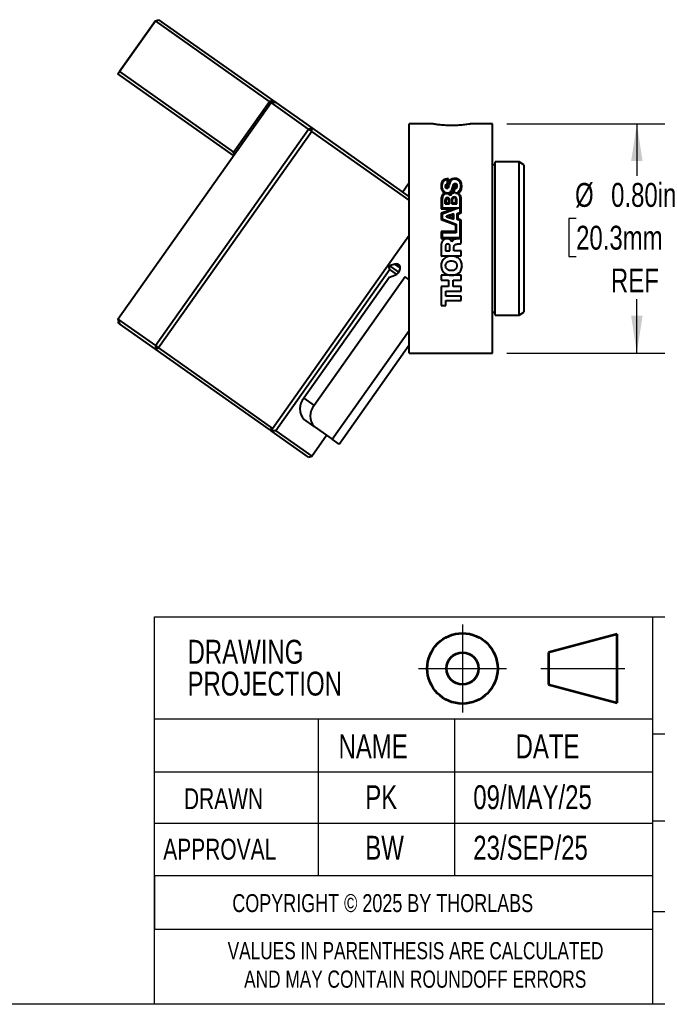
# Model space of a CAD drawing. Header units: inches. Extents: x 0.1 to 10.9, y 0 to 8.5.
# Drawn here: x 6.287 to 8.511, y 0.036 to 3.472 of the extents above; entities that cross this region are included whole.
import ezdxf

# ---------------------------------------------------------------- set-up
doc = ezdxf.new("R2010")
doc.units = ezdxf.units.IN
doc.header["$MEASUREMENT"] = 0
doc.header["$PDSIZE"] = -1
doc.linetypes.add('CENTERX2', pattern=[0.8, 0.5, -0.1, 0.1, -0.1])
doc.styles.add('SLDTEXTSTYLE0', font='TXT', dxfattribs={"width": 0.75})
doc.dimstyles.new('SLDDIMSTYLE4', dxfattribs={"dimtxt": 0.083333, "dimasz": 0.13, "dimexe": 0, "dimexo": 0.0625, "dimgap": 0.020833, "dimtad": 0, "dimtih": 1, "dimtoh": 1, "dimrnd": 1e-09, "dimzin": 0, "dimdsep": 46, "dimtxsty": 'SLDTEXTSTYLE0', "dimsah": 1, "dimcen": 0.09, "dimadec": 0, "dimazin": 0, "dimtfac": 1, "dimtofl": 0, "dimtmove": 0, "dimatfit": 3, "dimfxl": 1, "dimfrac": 2, "dimtolj": 1, "dimtzin": 12, "dimarcsym": 0})

# ---------------------------------------------------------------- blocks, each defined once
blk = doc.blocks.new('Third Angle Projection Block')
at = {"color": 7, "linetype": 'CENTERX2', "lineweight": 18}
for p, q in [((3.9951, 0.9376), (3.9951, 0.5538)), ((3.8033, 0.7457), (4.187, 0.7457)), ((4.3361, 0.7457), (4.7029, 0.7457))]:
    blk.add_line(p, q, dxfattribs=at)
at = {"color": 7, "linetype": 'Continuous', "lineweight": 35}
for p, q in [((4.6701, 0.8957), (4.3701, 0.8153)), ((4.6701, 0.5957), (4.6701, 0.8957)), ((4.3701, 0.8153), (4.3701, 0.6761)), ((4.3701, 0.6761), (4.6701, 0.5957))]:
    blk.add_line(p, q, dxfattribs=at)
for radius in [0.1536, 0.0696]:
    blk.add_circle((3.9951, 0.7457), radius, dxfattribs=at)
at = {"color": 7, "linetype": 'Continuous', "lineweight": 0}
blk.add_point((3.9951, 0.7457), dxfattribs=at)
blk = doc.blocks.new('SW_NOTE_0_1')
at = {"color": 0, "linetype": 'Continuous', "lineweight": 0, "char_height": 0.06, "attachment_point": 2, "style": 'SLDTEXTSTYLE0'}
for s, insert in [('VALUES IN PARENTHESIS ARE CALCULATED', (0.7837, 0.0773)), ('AND MAY CONTAIN ROUNDOFF ERRORS', (0.7826, -0.022))]:
    blk.add_mtext(s, dxfattribs=dict(at, insert=insert))
blk = doc.blocks.new('SW_NOTE_0_2')
at = {"color": 0, "linetype": 'Continuous', "lineweight": 0, "char_height": 0.08333, "attachment_point": 1, "style": 'SLDTEXTSTYLE0'}
for s, insert in [('DRAWING', (0, 0.1074)), ('PROJECTION', (0, -0.0037))]:
    blk.add_mtext(s, dxfattribs=dict(at, insert=insert))
blk = doc.blocks.new('_D_7')
at = {"color": 8, "linetype": 'Continuous', "lineweight": 0, "true_color": 0x808080}
for p, q in [((7.9855, 3.1081), (8.5642, 3.1081)), ((8.4392, 3.1081), (8.4392, 2.9267)), ((8.2273, 2.7774), (8.202, 2.7774)), ((8.202, 2.7774), (8.202, 2.645)), ((8.6511, 2.7774), (8.6764, 2.7774)), ((8.6764, 2.7774), (8.6764, 2.645)), ((8.202, 2.645), (8.2273, 2.645)), ((8.6764, 2.645), (8.6511, 2.645)), ((8.4392, 2.3081), (8.4392, 2.4957)), ((7.9855, 2.3081), (8.5642, 2.3081))]:
    blk.add_line(p, q, dxfattribs=at)
at = {"color": 8, "linetype": 'Continuous', "lineweight": 18, "true_color": 0x808080}
for points in [[(8.4392, 3.1081), (8.4192, 2.9781), (8.4592, 2.9781)], [(8.4392, 2.3081), (8.4592, 2.4381), (8.4192, 2.4381)]]:
    blk.add_solid(points, dxfattribs=at)
at = {"color": 8, "linetype": 'Continuous', "lineweight": 18, "true_color": 0x808080, "char_height": 0.08333, "attachment_point": 1, "style": 'SLDTEXTSTYLE0'}
for s, insert in [('%%c', (8.2236, 2.9017)), ('0.80in', (8.3494, 2.9017)), ('20.3mm', (8.2273, 2.7524)), ('REF', (8.3488, 2.6031))]:
    blk.add_mtext(s, dxfattribs=dict(at, insert=insert))

msp = doc.modelspace()

# ---------------------------------------------------------------- linework, layer by layer
at = {"color": 7, "linetype": 'Continuous', "lineweight": 25}
for p, q in [((6.7597, 3.4675), (6.7711, 3.4715)), ((6.7597, 3.4675), (6.7711, 3.4715)), ((6.7711, 3.4715), (7.1689, 3.1902)), ((6.629, 3.2827), (6.7597, 3.4675)), ((6.7597, 3.4675), (6.6347, 3.2907)), ((7.1575, 3.1862), (6.7597, 3.4675)), ((6.7597, 3.4675), (6.7597, 3.4675)), ((6.629, 3.2827), (6.6347, 3.2907)), ((7.0325, 2.9974), (6.629, 3.2827)), ((6.6347, 3.2907), (7.0325, 3.0094)), ((6.629, 2.4268), (7.1632, 3.1822)), ((7.0325, 3.0094), (7.1575, 3.1862)), ((7.1575, 3.1862), (7.1689, 3.1902)), ((7.1575, 3.1862), (7.1632, 3.1822)), ((7.2939, 3.0898), (7.1632, 3.1822)), ((7.1802, 3.1822), (7.1632, 3.1822)), ((7.1689, 3.1902), (7.1689, 3.1822)), ((7.1689, 3.1902), (7.1802, 3.1822)), ((7.1802, 3.1822), (7.3053, 3.0938)), ((7.2939, 3.0898), (7.3053, 3.0938)), ((7.3053, 3.0818), (7.3053, 3.0938)), ((7.3053, 3.0938), (7.6455, 2.8532)), ((7.7254, 3.1081), (7.6455, 3.1081)), ((7.6455, 2.3081), (7.6455, 3.1081)), ((7.9355, 3.1081), (7.8605, 3.1081)), ((7.9355, 2.3081), (7.9355, 3.1081)), ((6.7597, 2.3344), (7.2939, 3.0898)), ((7.3053, 3.0818), (6.7711, 2.3263)), ((7.2939, 3.0898), (7.3053, 3.0818)), ((7.6455, 2.8412), (7.3053, 3.0818)), ((7.0353, 3.0014), (7.0325, 3.0094)), ((7.9455, 2.9656), (7.9355, 2.9656)), ((8.0282, 2.9756), (7.9455, 2.9756)), ((7.9455, 2.4406), (7.9455, 2.9756)), ((8.0455, 2.9656), (8.0282, 2.9756)), ((8.0282, 2.4406), (8.0282, 2.9756)), ((8.0455, 2.9656), (8.0455, 2.4506)), ((7.622, 2.8698), (7.6455, 2.903)), ((7.7589, 2.8906), (7.7589, 2.8908)), ((7.7758, 2.8906), (7.7758, 2.8903)), ((7.7792, 2.8987), (7.7792, 2.913)), ((7.7792, 2.8985), (7.7792, 2.8987)), ((7.7816, 2.8954), (7.7816, 2.8957)), ((7.7824, 2.8993), (7.7826, 2.916)), ((7.7826, 2.8998), (7.7824, 2.8993)), ((7.7826, 2.8995), (7.7824, 2.8991)), ((7.7824, 2.8991), (7.7824, 2.8993)), ((7.7826, 2.8995), (7.7826, 2.8998)), ((7.8046, 2.9173), (7.8046, 2.9176)), ((7.8054, 2.9003), (7.8054, 2.9005)), ((7.8081, 2.8887), (7.8089, 2.8934)), ((7.8081, 2.8887), (7.8081, 2.889)), ((7.8254, 2.8905), (7.8254, 2.8907)), ((7.7694, 2.8662), (7.7694, 2.8664)), ((7.7771, 2.8855), (7.7771, 2.8857)), ((7.7781, 2.8674), (7.7781, 2.8676)), ((7.7828, 2.8657), (7.7828, 2.8659)), ((7.7885, 2.8621), (7.7885, 2.8623)), ((7.7962, 2.8842), (7.7962, 2.8844)), ((7.7991, 2.883), (7.7983, 2.8802)), ((7.7991, 2.8685), (7.7991, 2.883)), ((7.7991, 2.8683), (7.7991, 2.8685)), ((7.7992, 2.8831), (7.7992, 2.8834)), ((7.8021, 2.8809), (7.8021, 2.8665)), ((7.8021, 2.8807), (7.8021, 2.8809)), ((7.8021, 2.8807), (7.8021, 2.8663)), ((7.8023, 2.8526), (7.8023, 2.8528)), ((7.8155, 2.8661), (7.8155, 2.8663)), ((7.7568, 2.8411), (7.7568, 2.8116)), ((7.7568, 2.8409), (7.7568, 2.8411)), ((7.7603, 2.8436), (7.7603, 2.8428)), ((7.7603, 2.8429), (7.7603, 2.8147)), ((7.7603, 2.8428), (7.7603, 2.8429)), ((7.7603, 2.8428), (7.7603, 2.8146)), ((7.7708, 2.8293), (7.7708, 2.8432)), ((7.7708, 2.8293), (7.7861, 2.8293)), ((7.7741, 2.8324), (7.7741, 2.842)), ((7.7741, 2.8324), (7.7829, 2.8324)), ((7.7741, 2.8324), (7.7741, 2.8322)), ((7.7741, 2.8322), (7.7829, 2.8322)), ((7.7785, 2.8503), (7.7785, 2.8505)), ((7.7829, 2.8324), (7.7829, 2.842)), ((7.7829, 2.8324), (7.7829, 2.8322)), ((7.7861, 2.8293), (7.7861, 2.8432)), ((7.7934, 2.8293), (7.7934, 2.8447)), ((7.7934, 2.8293), (7.811, 2.8293)), ((7.7967, 2.8323), (7.7967, 2.8438)), ((7.7967, 2.8323), (7.808, 2.8323)), ((7.7967, 2.8323), (7.7967, 2.8321)), ((7.7967, 2.8321), (7.808, 2.8321)), ((7.808, 2.8323), (7.808, 2.8438)), ((7.808, 2.8323), (7.808, 2.8321)), ((7.811, 2.8293), (7.811, 2.8447)), ((7.8235, 2.7994), (7.8235, 2.8437)), ((7.8266, 2.7971), (7.8266, 2.8471)), ((7.8266, 2.847), (7.8266, 2.8471)), ((7.8266, 2.797), (7.8266, 2.847)), ((7.7568, 2.8116), (7.8004, 2.8116)), ((7.8004, 2.8116), (7.7568, 2.7959)), ((7.8004, 2.8115), (7.7568, 2.7958)), ((7.7568, 2.7959), (7.7568, 2.7747)), ((7.8192, 2.8148), (7.7603, 2.7931)), ((7.7603, 2.8147), (7.8192, 2.8148)), ((7.7603, 2.8146), (7.7603, 2.8147)), ((7.7603, 2.8146), (7.8188, 2.8146)), ((7.7603, 2.7931), (7.7603, 2.7766)), ((7.7603, 2.793), (7.7603, 2.7931)), ((7.7603, 2.793), (7.7603, 2.7766)), ((7.8008, 2.7943), (7.7755, 2.7864)), ((7.8008, 2.7941), (7.7755, 2.7863)), ((7.7755, 2.7839), (7.7755, 2.7864)), ((7.7755, 2.7839), (7.8008, 2.7758)), ((7.7974, 2.7897), (7.7821, 2.785)), ((7.7821, 2.785), (7.7974, 2.7801)), ((7.7821, 2.7849), (7.7821, 2.785)), ((7.7821, 2.7849), (7.7974, 2.7801)), ((7.7974, 2.7801), (7.7974, 2.7897)), ((7.8004, 2.8115), (7.8004, 2.8116)), ((7.8008, 2.7758), (7.8008, 2.7943)), ((7.8128, 2.7948), (7.8235, 2.7994)), ((7.8128, 2.7947), (7.8235, 2.7993)), ((7.8128, 2.7748), (7.8128, 2.7948)), ((7.8163, 2.7932), (7.8266, 2.7971)), ((7.8163, 2.7765), (7.8163, 2.7932)), ((7.8163, 2.7931), (7.8163, 2.7932)), ((7.8163, 2.7764), (7.8163, 2.7931)), ((7.8235, 2.7993), (7.8235, 2.7994)), ((7.7568, 2.7747), (7.8067, 2.7561)), ((7.7603, 2.7766), (7.8092, 2.7585)), ((7.7603, 2.7766), (7.8092, 2.7584)), ((7.7603, 2.7766), (7.7603, 2.7766)), ((7.7974, 2.7801), (7.7974, 2.7801)), ((7.8067, 2.7561), (7.8069, 2.7322)), ((7.8092, 2.7585), (7.8092, 2.7283)), ((7.8092, 2.7584), (7.8092, 2.7585)), ((7.8092, 2.7584), (7.8092, 2.7283)), ((7.8235, 2.77), (7.8128, 2.7748)), ((7.8266, 2.7724), (7.8163, 2.7765)), ((7.8163, 2.7764), (7.8163, 2.7765)), ((7.8266, 2.7723), (7.8163, 2.7764)), ((7.8235, 2.7118), (7.8235, 2.77)), ((7.8266, 2.7723), (7.8266, 2.7724)), ((7.1689, 2.0451), (7.6455, 2.7191)), ((7.8069, 2.7322), (7.7569, 2.7319)), ((7.8069, 2.7322), (7.7569, 2.7318)), ((7.7569, 2.7319), (7.7569, 2.7081)), ((7.7603, 2.7283), (7.7603, 2.7118)), ((7.8092, 2.7283), (7.7603, 2.7283)), ((7.7603, 2.7282), (7.7603, 2.7283)), ((7.7603, 2.7282), (7.7603, 2.7118)), ((7.8069, 2.7322), (7.8069, 2.7322)), ((7.7569, 2.7081), (7.8236, 2.7081)), ((7.7569, 2.6825), (7.7569, 2.6469)), ((7.7569, 2.6825), (7.7569, 2.6824)), ((7.7569, 2.6824), (7.7569, 2.6468)), ((7.7603, 2.7118), (7.8235, 2.7118)), ((7.7603, 2.7118), (7.8235, 2.7118)), ((7.7603, 2.7118), (7.7603, 2.7118)), ((7.779, 2.6888), (7.779, 2.6887)), ((7.7872, 2.665), (7.7872, 2.6803)), ((7.7872, 2.6803), (7.7872, 2.6803)), ((7.7872, 2.6651), (7.7872, 2.6803)), ((7.7943, 2.696), (7.7941, 2.696)), ((7.8236, 2.7081), (7.8111, 2.7063)), ((7.8157, 2.6891), (7.8157, 2.6891)), ((7.8235, 2.7118), (7.8235, 2.7118)), ((7.8269, 2.6911), (7.8269, 2.7081)), ((7.7569, 2.6468), (7.7919, 2.6469)), ((7.7569, 2.6469), (7.7919, 2.6469)), ((7.7569, 2.6469), (7.7569, 2.6468)), ((7.7714, 2.6795), (7.7714, 2.665)), ((7.7714, 2.6795), (7.7714, 2.6795)), ((7.7714, 2.665), (7.7872, 2.665)), ((7.7872, 2.6651), (7.7872, 2.665)), ((7.7919, 2.6469), (7.8269, 2.647)), ((7.7919, 2.6469), (7.8269, 2.6469)), ((7.7919, 2.6469), (7.7919, 2.6469)), ((7.7919, 2.6469), (7.7919, 2.6469)), ((7.8014, 2.6789), (7.8014, 2.6788)), ((7.8014, 2.665), (7.8014, 2.6788)), ((7.8269, 2.665), (7.8014, 2.665)), ((7.8269, 2.6469), (7.8269, 2.665)), ((7.578, 2.5996), (7.5723, 2.6157)), ((7.5723, 2.6157), (7.6083, 2.5902)), ((7.5954, 2.6189), (7.577, 2.6124)), ((7.6137, 2.6059), (7.5954, 2.6189)), ((7.7711, 2.6129), (7.7711, 2.6128)), ((7.7918, 2.6289), (7.7918, 2.6288)), ((7.8126, 2.6129), (7.8126, 2.6128)), ((7.578, 2.5996), (7.1802, 2.037)), ((7.577, 2.5734), (7.5954, 2.5799)), ((7.6013, 2.5831), (7.578, 2.5996)), ((7.757, 2.5798), (7.757, 2.5626)), ((7.7927, 2.5797), (7.757, 2.5796)), ((7.757, 2.5796), (7.757, 2.5624)), ((7.7927, 2.5799), (7.7927, 2.5797)), ((7.7927, 2.5797), (7.7927, 2.5797)), ((7.7928, 2.5799), (7.7928, 2.5797)), ((7.827, 2.5797), (7.7928, 2.5797)), ((7.7928, 2.5797), (7.7928, 2.5797)), ((7.827, 2.5625), (7.827, 2.5797)), ((7.577, 2.5734), (7.278, 2.1506)), ((7.6314, 2.5739), (7.3141, 2.125)), ((7.6437, 2.5652), (7.6314, 2.5739)), ((7.6437, 2.5652), (7.6455, 2.5639)), ((7.757, 2.5626), (7.7825, 2.5626)), ((7.757, 2.5626), (7.757, 2.5624)), ((7.757, 2.5624), (7.7825, 2.5625)), ((7.7825, 2.5626), (7.7825, 2.5405)), ((7.7825, 2.5626), (7.7825, 2.5625)), ((7.7825, 2.5625), (7.7825, 2.5403)), ((7.7981, 2.5626), (7.827, 2.5627)), ((7.7981, 2.5626), (7.7981, 2.5625)), ((7.7982, 2.5403), (7.7981, 2.5625)), ((7.7981, 2.5625), (7.827, 2.5625)), ((7.7825, 2.5403), (7.757, 2.5403)), ((7.7727, 2.5241), (7.827, 2.5241)), ((7.7727, 2.5241), (7.7727, 2.5238)), ((7.7727, 2.5238), (7.827, 2.5239)), ((7.7727, 2.5072), (7.7727, 2.5238)), ((7.7825, 2.5405), (7.7825, 2.5403)), ((7.827, 2.5403), (7.7982, 2.5403)), ((7.827, 2.5239), (7.827, 2.5403)), ((7.757, 2.4745), (7.7727, 2.4745)), ((7.757, 2.4745), (7.757, 2.4742)), ((7.757, 2.4742), (7.7727, 2.4742)), ((7.827, 2.5072), (7.7727, 2.5072)), ((7.7727, 2.4918), (7.827, 2.4919)), ((7.7727, 2.4918), (7.7727, 2.4916)), ((7.7727, 2.4742), (7.7727, 2.4916)), ((7.7727, 2.4916), (7.827, 2.4916)), ((7.827, 2.4916), (7.827, 2.5072)), ((7.9355, 2.4506), (7.9455, 2.4506)), ((7.9455, 2.4406), (8.0282, 2.4406)), ((8.0282, 2.4406), (8.0455, 2.4506)), ((6.629, 2.4268), (6.7597, 2.3344)), ((6.629, 2.4268), (6.6347, 2.4107)), ((6.6319, 2.4188), (6.629, 2.4147)), ((6.629, 2.4147), (6.6319, 2.4188)), ((6.629, 2.4147), (6.6347, 2.4107)), ((6.7597, 2.3223), (6.6347, 2.4107)), ((7.3768, 2.0072), (7.6455, 2.3872)), ((6.7597, 2.3344), (6.7711, 2.3263)), ((6.7597, 2.3344), (6.7597, 2.3223)), ((6.7597, 2.3223), (6.7711, 2.3263)), ((7.1575, 2.041), (6.7597, 2.3223)), ((6.7711, 2.3263), (7.1689, 2.0451)), ((7.4007, 1.9903), (7.6455, 2.3364)), ((7.6455, 2.3081), (7.9355, 2.3081)), ((7.278, 2.1506), (7.3141, 2.125)), ((7.3141, 2.0516), (7.278, 2.0771)), ((7.1575, 2.041), (7.1689, 2.0451)), ((7.1575, 2.041), (7.1632, 2.037)), ((7.1632, 2.037), (7.1689, 2.0451)), ((7.1802, 2.037), (7.1632, 2.037)), ((7.2939, 1.9446), (7.1632, 2.037)), ((7.1802, 2.037), (7.3053, 1.9486)), ((7.3141, 2.0516), (7.3768, 2.0072)), ((7.3053, 1.9486), (7.3567, 2.0214)), ((7.4007, 1.9903), (7.3768, 2.0072)), ((7.2939, 1.9446), (7.3053, 1.9486))]:
    msp.add_line(p, q, dxfattribs=at)
at = {"color": 7, "linetype": 'Continuous', "lineweight": 18}
for p, q in [((6.7572, 0.2977), (6.7572, 1.3874)), ((6.7572, 1.3874), (8.4938, 1.3874)), ((8.4938, 1.3874), (8.4938, 0.0356)), ((8.4938, 1.3874), (10.9445, 1.3874)), ((6.7572, 0.4841), (6.7572, 1.0302)), ((6.7572, 0.0356), (6.7572, 1.0302)), ((8.4938, 1.0302), (6.7572, 1.0302)), ((7.3281, 1.0302), (7.3281, 0.4841)), ((7.8037, 1.0302), (7.8037, 0.4841)), ((8.4938, 0.98), (10.9445, 0.98)), ((8.4938, 0.846), (6.7572, 0.846)), ((8.4938, 0.6662), (6.7572, 0.6662)), ((8.4938, 0.6756), (10.9445, 0.6756)), ((8.4938, 0.4841), (6.7572, 0.4841)), ((6.7572, 0.4841), (6.7572, 0.2977)), ((8.4938, 0.3599), (10.9445, 0.3599)), ((6.7572, 0.2977), (8.4938, 0.2977)), ((10.9445, 0.0356), (0.0622, 0.0356))]:
    msp.add_line(p, q, dxfattribs=at)
at = {"color": 7, "linetype": 'Continuous', "lineweight": 25, "flags": 128}
msp.add_lwpolyline([(7.5954, 2.5799), (7.6016, 2.5833), (7.6072, 2.5886), (7.6113, 2.5953), (7.6134, 2.6024), (7.6134, 2.6092), (7.6113, 2.6148), (7.6072, 2.6185), (7.6016, 2.6199), (7.5954, 2.6189)], dxfattribs=at)
at = {"color": 7, "linetype": 'Continuous', "lineweight": 25}
for centre in [(7.317, 2.1138), (7.3531, 2.0883)]:
    msp.add_arc(centre, 0.0536, 136.6865, 223.3135, dxfattribs=at)
msp.add_ellipse((7.4936, 2.7081), major_axis=(0.3415, 0.1768), ratio=0.517651, start_param=4.889282, end_param=4.894872, dxfattribs=at)
for points, knots in [([(7.8605, 3.1081), (7.8598, 3.108), (7.8583, 3.1077), (7.8468, 3.1059), (7.8297, 3.1039), (7.8082, 3.1024), (7.785, 3.1021), (7.7629, 3.1032), (7.7439, 3.1052), (7.7307, 3.1071), (7.7243, 3.1082), (7.7252, 3.108), (7.7254, 3.108)], [0, 0, 0, 0, 0.106326, 0.212615, 0.319845, 0.42775, 0.534614, 0.640341, 0.746608, 0.854242, 0.961956, 1, 1, 1, 1]), ([(7.7826, 2.916), (7.7788, 2.9159), (7.773, 2.9157), (7.7661, 2.9129), (7.762, 2.9098), (7.7592, 2.9059), (7.7566, 2.8997), (7.7563, 2.8944), (7.7561, 2.8906)], [0, 0, 0, 0, 0.249832, 0.376983, 0.49949, 0.605861, 0.72222, 1, 1, 1, 1]), ([(7.7826, 2.9158), (7.7788, 2.9156), (7.773, 2.9154), (7.7661, 2.9126), (7.762, 2.9095), (7.7592, 2.9056), (7.7566, 2.8994), (7.7563, 2.8941), (7.7561, 2.8904)], [0, 0, 0, 0, 0.249922, 0.37729, 0.499925, 0.606254, 0.722529, 1, 1, 1, 1]), ([(7.7561, 2.8906), (7.7562, 2.8882), (7.7565, 2.8835), (7.7589, 2.8767), (7.763, 2.8706), (7.7673, 2.8678), (7.7694, 2.8664)], [0, 0, 0, 0, 0.261925, 0.500546, 0.750411, 1, 1, 1, 1]), ([(7.7792, 2.913), (7.7776, 2.9129), (7.7746, 2.9128), (7.7703, 2.9114), (7.7665, 2.9092), (7.7626, 2.9052), (7.7595, 2.8989), (7.7591, 2.8935), (7.7589, 2.8908)], [0, 0, 0, 0, 0.129463, 0.250183, 0.37289, 0.500359, 0.749879, 1, 1, 1, 1]), ([(7.7589, 2.8908), (7.7591, 2.8882), (7.7595, 2.8828), (7.7623, 2.8764), (7.7659, 2.872), (7.7694, 2.8694), (7.7735, 2.8678), (7.7765, 2.8677), (7.7781, 2.8676)], [0, 0, 0, 0, 0.250137, 0.499903, 0.629513, 0.749993, 0.871501, 1, 1, 1, 1]), ([(7.7589, 2.8906), (7.7591, 2.888), (7.7595, 2.8826), (7.7623, 2.8761), (7.7659, 2.8718), (7.7694, 2.8692), (7.7735, 2.8676), (7.7765, 2.8675), (7.7781, 2.8674)], [0, 0, 0, 0, 0.2501355, 0.499899, 0.6294861, 0.7499901, 0.8714893, 1, 1, 1, 1]), ([(7.7716, 2.8897), (7.7717, 2.8908), (7.7718, 2.893), (7.7728, 2.8955), (7.7742, 2.8972), (7.7756, 2.8981), (7.7773, 2.8987), (7.7785, 2.8987), (7.7792, 2.8987)], [0, 0, 0, 0, 0.2717467, 0.5003971, 0.6280179, 0.747046, 0.8677477, 1, 1, 1, 1]), ([(7.7716, 2.8894), (7.7717, 2.8906), (7.7718, 2.8927), (7.7728, 2.8953), (7.7742, 2.8969), (7.7756, 2.8979), (7.7773, 2.8984), (7.7785, 2.8984), (7.7792, 2.8985)], [0, 0, 0, 0, 0.271739, 0.500395, 0.627945, 0.746962, 0.867696, 1, 1, 1, 1]), ([(7.777, 2.8825), (7.7765, 2.8826), (7.7756, 2.8826), (7.7744, 2.8831), (7.7734, 2.8839), (7.7725, 2.8853), (7.7717, 2.8872), (7.7717, 2.8888), (7.7716, 2.8897)], [0, 0, 0, 0, 0.127892, 0.247082, 0.367657, 0.499384, 0.730506, 1, 1, 1, 1]), ([(7.779, 2.8955), (7.7786, 2.8955), (7.7781, 2.8953), (7.7773, 2.895), (7.7767, 2.8945), (7.7759, 2.8931), (7.7758, 2.8918), (7.7758, 2.8908)], [0, 0, 0, 0, 0.138917, 0.250359, 0.370074, 0.500337, 1, 1, 1, 1]), ([(7.7758, 2.8908), (7.7758, 2.8899), (7.7759, 2.8884), (7.7763, 2.8868), (7.7767, 2.886), (7.7769, 2.8858), (7.777, 2.8858), (7.7771, 2.8857), (7.7771, 2.8857)], [0, 0, 0, 0, 0.5001581, 0.8348152, 0.9340448, 0.9698533, 0.9853853, 1, 1, 1, 1]), ([(7.7758, 2.8904), (7.7759, 2.8895), (7.7759, 2.8881), (7.7763, 2.8866), (7.7767, 2.8858), (7.7769, 2.8856), (7.777, 2.8855), (7.7771, 2.8855), (7.7771, 2.8855)], [0, 0, 0, 0, 0.479791, 0.828029, 0.931311, 0.968597, 0.984775, 1, 1, 1, 1]), ([(7.7853, 2.8989), (7.7845, 2.8958), (7.7832, 2.8913), (7.7815, 2.886), (7.7798, 2.8836), (7.7783, 2.8827), (7.7774, 2.8826), (7.777, 2.8825)], [0, 0, 0, 0, 0.500963, 0.751048, 0.875618, 0.937495, 1, 1, 1, 1]), ([(7.7771, 2.8857), (7.7773, 2.8857), (7.7775, 2.8858), (7.7779, 2.8859), (7.7782, 2.8861), (7.7794, 2.8873), (7.7797, 2.8889), (7.7801, 2.8904), (7.7802, 2.8909), (7.7807, 2.8927), (7.7812, 2.8943), (7.7816, 2.8957)], [0, 0, 0, 0, 0.034239, 0.062447, 0.091935, 0.125017, 0.499019, 0.502956, 0.536667, 0.632714, 1, 1, 1, 1]), ([(7.7771, 2.8855), (7.7773, 2.8855), (7.7775, 2.8855), (7.7779, 2.8857), (7.7782, 2.8859), (7.7787, 2.8864), (7.7794, 2.8878), (7.7798, 2.8892), (7.7801, 2.8901), (7.7801, 2.8902), (7.7802, 2.8907), (7.7807, 2.8925), (7.7812, 2.8941), (7.7816, 2.8954)], [0, 0, 0, 0, 0.034152, 0.062439, 0.091947, 0.124979, 0.249487, 0.499602, 0.503528, 0.511102, 0.537187, 0.633115, 1, 1, 1, 1]), ([(7.7816, 2.8957), (7.7812, 2.8957), (7.7806, 2.8956), (7.7798, 2.8956), (7.7792, 2.8955), (7.779, 2.8955)], [0, 0, 0, 0, 0.385064, 0.692098, 1, 1, 1, 1]), ([(7.8046, 2.9176), (7.8018, 2.9174), (7.7976, 2.9172), (7.7926, 2.9151), (7.7883, 2.912), (7.7849, 2.9067), (7.7833, 2.9021), (7.7826, 2.8998)], [0, 0, 0, 0, 0.2496749, 0.3752724, 0.4998271, 0.7494153, 1, 1, 1, 1]), ([(7.8046, 2.9173), (7.8018, 2.9172), (7.7976, 2.917), (7.7926, 2.9149), (7.7883, 2.9118), (7.7849, 2.9065), (7.7833, 2.9018), (7.7826, 2.8995)], [0, 0, 0, 0, 0.24982, 0.375445, 0.50003, 0.749545, 1, 1, 1, 1]), ([(7.8034, 2.9148), (7.8022, 2.9147), (7.7999, 2.9146), (7.7965, 2.9137), (7.7935, 2.9121), (7.7902, 2.9093), (7.7873, 2.9047), (7.786, 2.9008), (7.7853, 2.8989)], [0, 0, 0, 0, 0.130687, 0.249985, 0.372111, 0.499959, 0.749667, 1, 1, 1, 1]), ([(7.7962, 2.8844), (7.7971, 2.8875), (7.7983, 2.8922), (7.8003, 2.8971), (7.8018, 2.8991), (7.8028, 2.8999), (7.804, 2.9004), (7.8049, 2.9005), (7.8054, 2.9005)], [0, 0, 0, 0, 0.500737, 0.7504474, 0.8170559, 0.8754383, 0.9355551, 1, 1, 1, 1]), ([(7.7962, 2.8842), (7.7971, 2.8873), (7.7983, 2.8919), (7.8003, 2.8969), (7.8018, 2.8988), (7.8028, 2.8996), (7.804, 2.9001), (7.8049, 2.9002), (7.8054, 2.9003)], [0, 0, 0, 0, 0.500629, 0.750312, 0.81693, 0.875336, 0.935496, 1, 1, 1, 1]), ([(7.8058, 2.8969), (7.8057, 2.8969), (7.8055, 2.8969), (7.8052, 2.8967), (7.8047, 2.8964), (7.804, 2.8955), (7.803, 2.8935), (7.8012, 2.8894), (7.8, 2.8858), (7.7992, 2.8834)], [0, 0, 0, 0, 0.0155505, 0.0312423, 0.0624127, 0.1248528, 0.2498285, 0.4998639, 1, 1, 1, 1]), ([(7.7992, 2.8834), (7.8003, 2.8834), (7.8018, 2.8834), (7.8038, 2.8838), (7.8051, 2.8843), (7.8061, 2.8852), (7.8073, 2.8866), (7.8078, 2.888), (7.8081, 2.889)], [0, 0, 0, 0, 0.250295, 0.38169, 0.500104, 0.605367, 0.721209, 1, 1, 1, 1]), ([(7.7992, 2.8831), (7.8003, 2.8831), (7.8018, 2.8831), (7.8038, 2.8835), (7.8051, 2.8841), (7.8061, 2.8849), (7.8073, 2.8864), (7.8078, 2.8878), (7.8081, 2.8887)], [0, 0, 0, 0, 0.250298, 0.381702, 0.500106, 0.60539, 0.721232, 1, 1, 1, 1]), ([(7.8118, 2.8916), (7.8118, 2.8901), (7.8116, 2.8875), (7.8103, 2.8844), (7.8085, 2.8827), (7.8059, 2.8813), (7.8036, 2.8811), (7.8021, 2.8809)], [0, 0, 0, 0, 0.280094, 0.500082, 0.613559, 0.730299, 1, 1, 1, 1]), ([(7.8254, 2.8907), (7.8252, 2.8937), (7.8248, 2.8995), (7.8216, 2.9064), (7.8174, 2.9107), (7.8133, 2.9131), (7.8086, 2.9145), (7.8052, 2.9147), (7.8034, 2.9148)], [0, 0, 0, 0, 0.250218, 0.49968, 0.624843, 0.745766, 0.867656, 1, 1, 1, 1]), ([(7.8285, 2.8919), (7.8283, 2.895), (7.8277, 2.9012), (7.8238, 2.9083), (7.8192, 2.9129), (7.8148, 2.9155), (7.8099, 2.9173), (7.8064, 2.9175), (7.8046, 2.9176)], [0, 0, 0, 0, 0.250001, 0.499534, 0.627114, 0.749795, 0.874156, 1, 1, 1, 1]), ([(7.8285, 2.8916), (7.8283, 2.8947), (7.8277, 2.901), (7.8238, 2.9081), (7.8192, 2.9126), (7.8148, 2.9153), (7.8099, 2.917), (7.8064, 2.9172), (7.8046, 2.9173)], [0, 0, 0, 0, 0.249865, 0.499341, 0.626951, 0.749699, 0.874096, 1, 1, 1, 1]), ([(7.8054, 2.9005), (7.8059, 2.9005), (7.807, 2.9004), (7.8085, 2.8997), (7.8097, 2.8987), (7.8108, 2.897), (7.8117, 2.8946), (7.8118, 2.8927), (7.8118, 2.8916)], [0, 0, 0, 0, 0.124254, 0.24168, 0.363379, 0.49941, 0.730904, 1, 1, 1, 1]), ([(7.8054, 2.9003), (7.8059, 2.9002), (7.807, 2.9001), (7.8085, 2.8995), (7.8097, 2.8985), (7.8108, 2.8968), (7.8117, 2.8944), (7.8118, 2.8924), (7.8118, 2.8914)], [0, 0, 0, 0, 0.124353, 0.241847, 0.363575, 0.499594, 0.731017, 1, 1, 1, 1]), ([(7.8081, 2.889), (7.8086, 2.8905), (7.8091, 2.8924), (7.8087, 2.8948), (7.8081, 2.8958), (7.8071, 2.8965), (7.8062, 2.8967), (7.8058, 2.8969)], [0, 0, 0, 0, 0.50013, 0.634546, 0.750128, 0.863349, 1, 1, 1, 1]), ([(7.8072, 2.8664), (7.8087, 2.8667), (7.8115, 2.8674), (7.8154, 2.8695), (7.8187, 2.8721), (7.8221, 2.8765), (7.8249, 2.8828), (7.8252, 2.8881), (7.8254, 2.8907)], [0, 0, 0, 0, 0.127379, 0.250131, 0.373017, 0.500319, 0.749945, 1, 1, 1, 1]), ([(7.8072, 2.8662), (7.8087, 2.8665), (7.8115, 2.8672), (7.8154, 2.8693), (7.8187, 2.8719), (7.8221, 2.8763), (7.8249, 2.8826), (7.8252, 2.8879), (7.8254, 2.8905)], [0, 0, 0, 0, 0.127467, 0.25028, 0.373196, 0.500497, 0.750053, 1, 1, 1, 1]), ([(7.8155, 2.8663), (7.8167, 2.8669), (7.8191, 2.868), (7.823, 2.8716), (7.8277, 2.8795), (7.8282, 2.8869), (7.8285, 2.8919)], [0, 0, 0, 0, 0.120828, 0.250422, 0.500446, 1, 1, 1, 1]), ([(7.7694, 2.8664), (7.7694, 2.8664), (7.7692, 2.8663), (7.7686, 2.866), (7.7674, 2.8655), (7.7652, 2.8644), (7.7625, 2.8626), (7.7601, 2.8596), (7.7571, 2.8527), (7.7569, 2.8462), (7.7568, 2.8411)], [0, 0, 0, 0, 0.006357, 0.018923, 0.062681, 0.125353, 0.250353, 0.367899, 0.500445, 1, 1, 1, 1]), ([(7.7694, 2.8662), (7.7694, 2.8662), (7.767, 2.8651), (7.7633, 2.8634), (7.7601, 2.8594), (7.7571, 2.8525), (7.7569, 2.846), (7.7568, 2.8409)], [0, 0, 0, 0, 0.006349, 0.249873, 0.367513, 0.500175, 1, 1, 1, 1]), ([(7.776, 2.8642), (7.7746, 2.8642), (7.7719, 2.864), (7.7682, 2.8627), (7.7652, 2.8604), (7.7624, 2.8566), (7.7604, 2.8506), (7.7603, 2.8457), (7.7603, 2.8429)], [0, 0, 0, 0, 0.134363, 0.255817, 0.374127, 0.499796, 0.723126, 1, 1, 1, 1]), ([(7.7887, 2.8565), (7.7881, 2.8576), (7.7867, 2.8598), (7.7837, 2.8622), (7.7801, 2.8639), (7.7774, 2.8641), (7.776, 2.8642)], [0, 0, 0, 0, 0.256817, 0.500123, 0.74824, 1, 1, 1, 1]), ([(7.7781, 2.8676), (7.7793, 2.8676), (7.7816, 2.8677), (7.785, 2.8687), (7.788, 2.8704), (7.7913, 2.8735), (7.7942, 2.8783), (7.7955, 2.8824), (7.7962, 2.8844)], [0, 0, 0, 0, 0.130277, 0.24999, 0.371989, 0.499942, 0.749654, 1, 1, 1, 1]), ([(7.7781, 2.8674), (7.7793, 2.8674), (7.7816, 2.8675), (7.785, 2.8685), (7.788, 2.8702), (7.7913, 2.8733), (7.7942, 2.8781), (7.7955, 2.8821), (7.7962, 2.8842)], [0, 0, 0, 0, 0.130361, 0.250138, 0.372174, 0.50013, 0.749772, 1, 1, 1, 1]), ([(7.7983, 2.8802), (7.7976, 2.8784), (7.7964, 2.875), (7.7931, 2.8704), (7.7893, 2.8674), (7.7856, 2.8661), (7.7838, 2.866), (7.7828, 2.8659)], [0, 0, 0, 0, 0.262657, 0.500572, 0.760912, 0.880137, 1, 1, 1, 1]), ([(7.7828, 2.8659), (7.7833, 2.8657), (7.7844, 2.8654), (7.7862, 2.8643), (7.7874, 2.8631), (7.7883, 2.8624), (7.7885, 2.8623)], [0, 0, 0, 0, 0.2425058, 0.4994754, 0.9068474, 1, 1, 1, 1]), ([(7.7828, 2.8657), (7.7833, 2.8655), (7.7844, 2.8652), (7.7862, 2.8641), (7.7874, 2.863), (7.7883, 2.8622), (7.7885, 2.8621)], [0, 0, 0, 0, 0.2425671, 0.4995482, 0.9068612, 1, 1, 1, 1]), ([(7.7885, 2.8623), (7.7899, 2.8638), (7.792, 2.8662), (7.7959, 2.8682), (7.7981, 2.8684), (7.7991, 2.8685)], [0, 0, 0, 0, 0.499634, 0.761, 1, 1, 1, 1]), ([(7.7885, 2.8621), (7.7899, 2.8636), (7.792, 2.866), (7.7959, 2.868), (7.7981, 2.8682), (7.7991, 2.8683)], [0, 0, 0, 0, 0.499516, 0.760915, 1, 1, 1, 1]), ([(7.8021, 2.8665), (7.8005, 2.8663), (7.7975, 2.8658), (7.7935, 2.8637), (7.7904, 2.8605), (7.7893, 2.8579), (7.7887, 2.8565)], [0, 0, 0, 0, 0.255674, 0.500368, 0.74582, 1, 1, 1, 1]), ([(7.8023, 2.8528), (7.801, 2.8527), (7.7991, 2.8526), (7.797, 2.8517), (7.7957, 2.8508), (7.7947, 2.8496), (7.7936, 2.8476), (7.7935, 2.8459), (7.7934, 2.8447)], [0, 0, 0, 0, 0.271027, 0.388456, 0.499932, 0.614828, 0.732976, 1, 1, 1, 1]), ([(7.8023, 2.8526), (7.801, 2.8525), (7.7992, 2.8524), (7.797, 2.8515), (7.7957, 2.8506), (7.7947, 2.8494), (7.7936, 2.8474), (7.7935, 2.8457), (7.7934, 2.8445)], [0, 0, 0, 0, 0.270619, 0.388237, 0.500202, 0.61508, 0.733171, 1, 1, 1, 1]), ([(7.811, 2.8447), (7.8109, 2.8458), (7.8107, 2.8474), (7.8097, 2.8494), (7.8086, 2.8506), (7.8073, 2.8516), (7.8052, 2.8525), (7.8035, 2.8527), (7.8023, 2.8528)], [0, 0, 0, 0, 0.248949, 0.376515, 0.499687, 0.617199, 0.736495, 1, 1, 1, 1]), ([(7.811, 2.8445), (7.8109, 2.8456), (7.8107, 2.8473), (7.8097, 2.8492), (7.8086, 2.8504), (7.8073, 2.8514), (7.8052, 2.8524), (7.8035, 2.8525), (7.8023, 2.8526)], [0, 0, 0, 0, 0.249427, 0.376795, 0.499845, 0.61728, 0.736538, 1, 1, 1, 1]), ([(7.8235, 2.8437), (7.8234, 2.8465), (7.8231, 2.8516), (7.8209, 2.8576), (7.818, 2.8615), (7.815, 2.8639), (7.8113, 2.8656), (7.8086, 2.8661), (7.8072, 2.8664)], [0, 0, 0, 0, 0.272394, 0.499979, 0.625651, 0.746011, 0.868448, 1, 1, 1, 1]), ([(7.8266, 2.8471), (7.8264, 2.8491), (7.8261, 2.853), (7.824, 2.8584), (7.8213, 2.8625), (7.8182, 2.8651), (7.8164, 2.8659), (7.8155, 2.8663)], [0, 0, 0, 0, 0.2555208, 0.5002905, 0.7499631, 0.8783199, 1, 1, 1, 1]), ([(7.8266, 2.847), (7.8264, 2.8489), (7.8261, 2.8528), (7.824, 2.8582), (7.8213, 2.8623), (7.8182, 2.8649), (7.8164, 2.8657), (7.8155, 2.8661)], [0, 0, 0, 0, 0.2554, 0.500158, 0.749841, 0.878259, 1, 1, 1, 1]), ([(7.7785, 2.8505), (7.7773, 2.8504), (7.7757, 2.8503), (7.7739, 2.8494), (7.7727, 2.8486), (7.7718, 2.8475), (7.771, 2.8458), (7.7708, 2.8442), (7.7708, 2.8432)], [0, 0, 0, 0, 0.268228, 0.385858, 0.49907, 0.612451, 0.730478, 1, 1, 1, 1]), ([(7.7785, 2.8503), (7.7773, 2.8502), (7.7757, 2.8501), (7.7738, 2.8493), (7.7727, 2.8484), (7.7718, 2.8474), (7.771, 2.8456), (7.7708, 2.8441), (7.7708, 2.843)], [0, 0, 0, 0, 0.269621, 0.387232, 0.50006, 0.613611, 0.731585, 1, 1, 1, 1]), ([(7.7786, 2.8471), (7.7782, 2.8471), (7.7775, 2.8471), (7.7765, 2.8468), (7.7757, 2.8463), (7.7749, 2.8454), (7.7742, 2.844), (7.7742, 2.8427), (7.7741, 2.842)], [0, 0, 0, 0, 0.138739, 0.263677, 0.381484, 0.500045, 0.726456, 1, 1, 1, 1]), ([(7.7861, 2.8432), (7.786, 2.8441), (7.7858, 2.8456), (7.7849, 2.8473), (7.784, 2.8485), (7.7829, 2.8493), (7.7811, 2.8502), (7.7795, 2.8504), (7.7785, 2.8505)], [0, 0, 0, 0, 0.249741, 0.377655, 0.500286, 0.618415, 0.737592, 1, 1, 1, 1]), ([(7.7861, 2.843), (7.786, 2.844), (7.7858, 2.8454), (7.7849, 2.8472), (7.784, 2.8483), (7.7829, 2.8492), (7.7811, 2.8501), (7.7795, 2.8502), (7.7785, 2.8503)], [0, 0, 0, 0, 0.2495654, 0.3773882, 0.5000087, 0.6186427, 0.7380086, 1, 1, 1, 1]), ([(7.7829, 2.842), (7.7829, 2.8427), (7.7828, 2.8439), (7.7821, 2.8453), (7.7813, 2.8462), (7.7805, 2.8467), (7.7796, 2.8471), (7.7789, 2.8471), (7.7786, 2.8471)], [0, 0, 0, 0, 0.263745, 0.500111, 0.624797, 0.744604, 0.867262, 1, 1, 1, 1]), ([(7.8024, 2.8499), (7.8015, 2.8498), (7.8002, 2.8497), (7.7988, 2.849), (7.7977, 2.848), (7.7968, 2.8462), (7.7967, 2.8447), (7.7967, 2.8438)], [0, 0, 0, 0, 0.265813, 0.383596, 0.4998, 0.727727, 1, 1, 1, 1]), ([(7.808, 2.8438), (7.8079, 2.8446), (7.8078, 2.8461), (7.8069, 2.8478), (7.8058, 2.8489), (7.8048, 2.8495), (7.8036, 2.8498), (7.8028, 2.8499), (7.8024, 2.8499)], [0, 0, 0, 0, 0.262273, 0.499865, 0.621621, 0.741036, 0.865078, 1, 1, 1, 1]), ([(7.7766, 2.707), (7.775, 2.707), (7.772, 2.7068), (7.7677, 2.7053), (7.7641, 2.7028), (7.7603, 2.6983), (7.7574, 2.6913), (7.7571, 2.6854), (7.7569, 2.6824)], [0, 0, 0, 0, 0.132961, 0.255496, 0.375257, 0.500412, 0.749854, 1, 1, 1, 1]), ([(7.779, 2.6888), (7.7784, 2.6887), (7.7772, 2.6887), (7.7756, 2.6881), (7.7742, 2.6872), (7.7728, 2.6856), (7.7716, 2.683), (7.7715, 2.6808), (7.7714, 2.6795)], [0, 0, 0, 0, 0.135351, 0.259028, 0.3781, 0.500433, 0.730413, 1, 1, 1, 1]), ([(7.779, 2.6887), (7.7784, 2.6887), (7.7772, 2.6886), (7.7756, 2.6881), (7.7742, 2.6872), (7.7728, 2.6856), (7.7716, 2.683), (7.7715, 2.6807), (7.7714, 2.6795)], [0, 0, 0, 0, 0.135256, 0.258861, 0.377892, 0.500221, 0.730275, 1, 1, 1, 1]), ([(7.7941, 2.696), (7.7933, 2.6977), (7.7917, 2.701), (7.7873, 2.7045), (7.7822, 2.7067), (7.7785, 2.7069), (7.7766, 2.707)], [0, 0, 0, 0, 0.250429, 0.499576, 0.742313, 1, 1, 1, 1]), ([(7.7872, 2.6803), (7.7871, 2.6816), (7.787, 2.6833), (7.7861, 2.6853), (7.7852, 2.6866), (7.784, 2.6876), (7.7819, 2.6886), (7.7802, 2.6887), (7.779, 2.6888)], [0, 0, 0, 0, 0.270164, 0.387209, 0.498303, 0.611617, 0.729467, 1, 1, 1, 1]), ([(7.7872, 2.6803), (7.7871, 2.6815), (7.787, 2.6833), (7.7861, 2.6853), (7.7852, 2.6866), (7.784, 2.6875), (7.7819, 2.6885), (7.7802, 2.6887), (7.779, 2.6887)], [0, 0, 0, 0, 0.2702, 0.387245, 0.498308, 0.611659, 0.729511, 1, 1, 1, 1]), ([(7.8111, 2.7063), (7.8089, 2.706), (7.8049, 2.7055), (7.7997, 2.7034), (7.7965, 2.7007), (7.795, 2.6982), (7.7945, 2.6967), (7.7943, 2.696)], [0, 0, 0, 0, 0.315073, 0.571628, 0.789288, 0.893439, 1, 1, 1, 1]), ([(7.8014, 2.6788), (7.8014, 2.6797), (7.8015, 2.6814), (7.8024, 2.6837), (7.8039, 2.6857), (7.8066, 2.6876), (7.8107, 2.6887), (7.8141, 2.6889), (7.8157, 2.6891)], [0, 0, 0, 0, 0.133318, 0.249989, 0.370963, 0.49969, 0.749441, 1, 1, 1, 1]), ([(7.8014, 2.6789), (7.8014, 2.6798), (7.8015, 2.6814), (7.8024, 2.6838), (7.8039, 2.6857), (7.8066, 2.6876), (7.8107, 2.6887), (7.8141, 2.689), (7.8157, 2.6891)], [0, 0, 0, 0, 0.133181, 0.249813, 0.370728, 0.499484, 0.749326, 1, 1, 1, 1]), ([(7.8157, 2.6891), (7.8176, 2.6892), (7.8206, 2.6895), (7.8244, 2.6901), (7.8262, 2.6908), (7.8269, 2.6912)], [0, 0, 0, 0, 0.500536, 0.798697, 1, 1, 1, 1]), ([(7.8157, 2.6891), (7.8176, 2.6892), (7.8206, 2.6895), (7.8244, 2.69), (7.8262, 2.6908), (7.8269, 2.6911)], [0, 0, 0, 0, 0.500516, 0.79862, 1, 1, 1, 1]), ([(7.7919, 2.6468), (7.7872, 2.6463), (7.7802, 2.6456), (7.7718, 2.6416), (7.7662, 2.6375), (7.7618, 2.6323), (7.7574, 2.6241), (7.7569, 2.6173), (7.7565, 2.6128)], [0, 0, 0, 0, 0.2497673, 0.3771558, 0.5002042, 0.6247611, 0.750557, 1, 1, 1, 1]), ([(7.8294, 2.6129), (7.829, 2.6176), (7.8283, 2.6247), (7.8236, 2.633), (7.8188, 2.6383), (7.8129, 2.6423), (7.804, 2.6461), (7.7968, 2.6465), (7.7919, 2.6468)], [0, 0, 0, 0, 0.249372, 0.375006, 0.499732, 0.622591, 0.750199, 1, 1, 1, 1]), ([(7.7565, 2.6129), (7.7569, 2.6083), (7.7575, 2.6015), (7.762, 2.5935), (7.7666, 2.5884), (7.7723, 2.5845), (7.7809, 2.5808), (7.788, 2.5802), (7.7927, 2.5799)], [0, 0, 0, 0, 0.249261, 0.374922, 0.499556, 0.622524, 0.750076, 1, 1, 1, 1]), ([(7.7565, 2.6128), (7.7569, 2.6082), (7.7575, 2.6014), (7.762, 2.5934), (7.7666, 2.5883), (7.7723, 2.5843), (7.7809, 2.5806), (7.788, 2.5801), (7.7927, 2.5797)], [0, 0, 0, 0, 0.249413, 0.375137, 0.499769, 0.622731, 0.750218, 1, 1, 1, 1]), ([(7.7918, 2.6289), (7.7894, 2.6287), (7.7844, 2.6284), (7.7785, 2.6261), (7.7747, 2.623), (7.7726, 2.6201), (7.7713, 2.6166), (7.7711, 2.6142), (7.7711, 2.6129)], [0, 0, 0, 0, 0.250273, 0.499788, 0.625664, 0.74545, 0.867569, 1, 1, 1, 1]), ([(7.7918, 2.6288), (7.7894, 2.6286), (7.7844, 2.6283), (7.7785, 2.626), (7.7747, 2.6229), (7.7726, 2.62), (7.7713, 2.6165), (7.7711, 2.6141), (7.7711, 2.6128)], [0, 0, 0, 0, 0.250272, 0.499783, 0.625596, 0.745372, 0.86752, 1, 1, 1, 1]), ([(7.7711, 2.6128), (7.7712, 2.6115), (7.7713, 2.6091), (7.7726, 2.6056), (7.7747, 2.6027), (7.7785, 2.5997), (7.7844, 2.5974), (7.7894, 2.5972), (7.7919, 2.597)], [0, 0, 0, 0, 0.132504, 0.254682, 0.374498, 0.500364, 0.749836, 1, 1, 1, 1]), ([(7.8126, 2.6129), (7.8126, 2.6142), (7.8124, 2.6167), (7.8111, 2.6201), (7.809, 2.6231), (7.8052, 2.6261), (7.7993, 2.6284), (7.7943, 2.6287), (7.7918, 2.6289)], [0, 0, 0, 0, 0.13241, 0.254515, 0.374292, 0.500157, 0.749711, 1, 1, 1, 1]), ([(7.8126, 2.6128), (7.8126, 2.6141), (7.8124, 2.6166), (7.8111, 2.62), (7.809, 2.6229), (7.8052, 2.626), (7.7993, 2.6283), (7.7943, 2.6286), (7.7918, 2.6288)], [0, 0, 0, 0, 0.132505, 0.254683, 0.374498, 0.500364, 0.749836, 1, 1, 1, 1]), ([(7.7919, 2.597), (7.7944, 2.5972), (7.7993, 2.5974), (7.8052, 2.5997), (7.809, 2.6028), (7.8111, 2.6057), (7.8124, 2.6091), (7.8126, 2.6115), (7.8126, 2.6128)], [0, 0, 0, 0, 0.250271, 0.499783, 0.625608, 0.745387, 0.867532, 1, 1, 1, 1]), ([(7.7928, 2.5799), (7.7975, 2.5802), (7.8047, 2.5808), (7.8134, 2.5845), (7.8191, 2.5884), (7.8238, 2.5935), (7.8283, 2.6016), (7.829, 2.6085), (7.8294, 2.6131)], [0, 0, 0, 0, 0.2499289, 0.3774747, 0.5004534, 0.6250753, 0.7507496, 1, 1, 1, 1]), ([(7.7928, 2.5797), (7.7975, 2.5801), (7.8047, 2.5806), (7.8134, 2.5843), (7.8191, 2.5883), (7.8238, 2.5934), (7.8283, 2.6014), (7.829, 2.6083), (7.8294, 2.6129)], [0, 0, 0, 0, 0.249786, 0.377298, 0.50024, 0.624891, 0.750597, 1, 1, 1, 1])]:
    msp.add_open_spline(points, degree=3, knots=knots, dxfattribs=at)
for points in [[(7.8269, 2.7081), (7.8268, 2.7189), (7.8267, 2.7404), (7.8267, 2.7618), (7.8266, 2.7724)], [(7.757, 2.5405), (7.757, 2.529), (7.757, 2.5061), (7.757, 2.4851), (7.757, 2.4745)], [(7.757, 2.5403), (7.757, 2.5288), (7.757, 2.5059), (7.757, 2.4848), (7.757, 2.4742)]]:
    msp.add_open_spline(points, degree=3, dxfattribs=at)

# ---------------------------------------------------------------- block references
at = {"color": 7, "linetype": 'Continuous', "xscale": 0.8, "yscale": 0.8, "zscale": 0.8}
msp.add_blockref('Third Angle Projection Block', (4.6349, 0.6109), dxfattribs=at)
at = {"color": 7, "linetype": 'Continuous', "lineweight": 0}
for name, p in [('SW_NOTE_0_2', (6.872, 1.2001)), ('SW_NOTE_0_1', (6.8836, 0.1754))]:
    msp.add_blockref(name, p, dxfattribs=at)

# ---------------------------------------------------------------- texts
at = {"color": 7, "linetype": 'Continuous', "lineweight": 0, "attachment_point": 1, "style": 'SLDTEXTSTYLE0'}
for s, insert, char_height in [('NAME', (7.3987, 0.9772), 0.08333), ('DATE', (8.0163, 0.9772), 0.08333), ('PK', (7.492, 0.7999), 0.08333), ('09/MAY/25', (7.8687, 0.7999), 0.08333), ('DRAWN', (6.8595, 0.7895), 0.07292), ('BW', (7.492, 0.6237), 0.08333), ('23/SEP/25', (7.8687, 0.6237), 0.08333), ('APPROVAL', (6.7872, 0.6133), 0.07292), ('COPYRIGHT © 2025 BY THORLABS', (7.0281, 0.42), 0.0625)]:
    msp.add_mtext(s, dxfattribs=dict(at, insert=insert, char_height=char_height))

# ---------------------------------------------------------------- dimensions: what is measured, and where the dimension line sits
at = {"color": 8, "linetype": 'Continuous', "lineweight": 18, "true_color": 0x808080}
dim = msp.add_linear_dim(base=(8.4392, 3.1081), p1=(7.9355, 2.3081), p2=(7.9355, 3.1081), angle=90, text='%%c<>\\PREF', dimstyle='SLDDIMSTYLE4', dxfattribs=at)
dim.commit()
dim.dimension.update_dxf_attribs({"geometry": '_D_7', "text_midpoint": (8.4392, 2.7112), "dimtype": 160})

doc.saveas('drawing.dxf')
